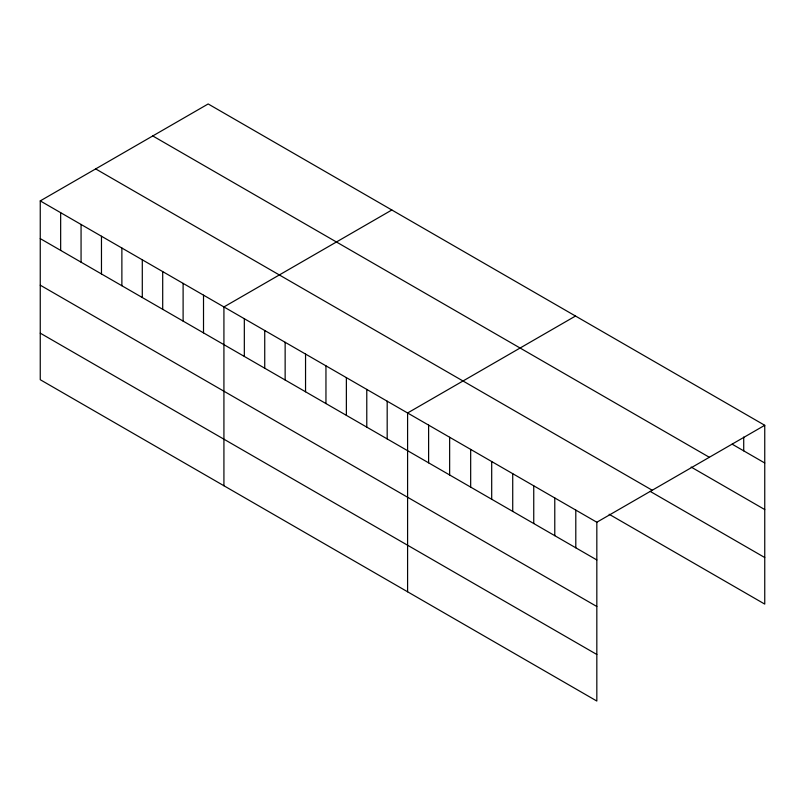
<?xml version="1.0" encoding="UTF-8"?>
<svg xmlns="http://www.w3.org/2000/svg" width="805" height="805" viewBox="0 0 805 805"><rect width="100%" height="100%" fill="white"/><g stroke="black" fill="none" stroke-linecap="round" stroke-linejoin="round"><path stroke-width="1.21" d="M40.25 200.898L596.827 522.234L596.827 701.044L40.25 379.708L40.25 200.898L208.173 103.956L764.75 425.292L764.75 604.102L609.154 514.264M391.844 209.994L223.921 306.947L223.921 485.757M575.515 316.033L407.592 412.985L407.592 591.796M596.827 522.234L764.75 425.292M732.158 444.179L764.75 462.996M152.759 135.944L709.336 457.28M691.163 467.071L764.75 509.555M95.664 168.909L652.241 490.245M650.158 491.372L764.75 557.533M40.25 238.612L596.827 559.948M40.25 285.171L596.827 606.507M40.25 333.149L596.827 654.485M743.719 437.035L743.719 450.86M575.796 510.098L575.796 547.803M554.776 497.963L554.776 535.667M533.745 485.818L533.745 523.532M512.725 473.682L512.725 511.386M491.694 461.537L491.694 499.251M470.673 449.401L470.673 487.106M449.643 437.266L449.643 474.97M428.612 425.121L428.612 462.835M387.185 401.202L387.185 438.906M366.778 389.419L366.778 427.123M346.371 377.636L346.371 415.34M325.955 365.852L325.955 403.567M305.548 354.069L305.548 391.783M285.141 342.286L285.141 380M264.734 330.503L264.734 368.217M244.328 318.73L244.328 356.434M203.514 295.163L203.514 332.868M183.107 283.38L183.107 321.084M162.701 271.597L162.701 309.301M142.294 259.814L142.294 297.518M121.877 248.031L121.877 285.735M101.47 236.247L101.47 273.962M81.064 224.464L81.064 262.178M60.657 212.681L60.657 250.395"/></g></svg>
